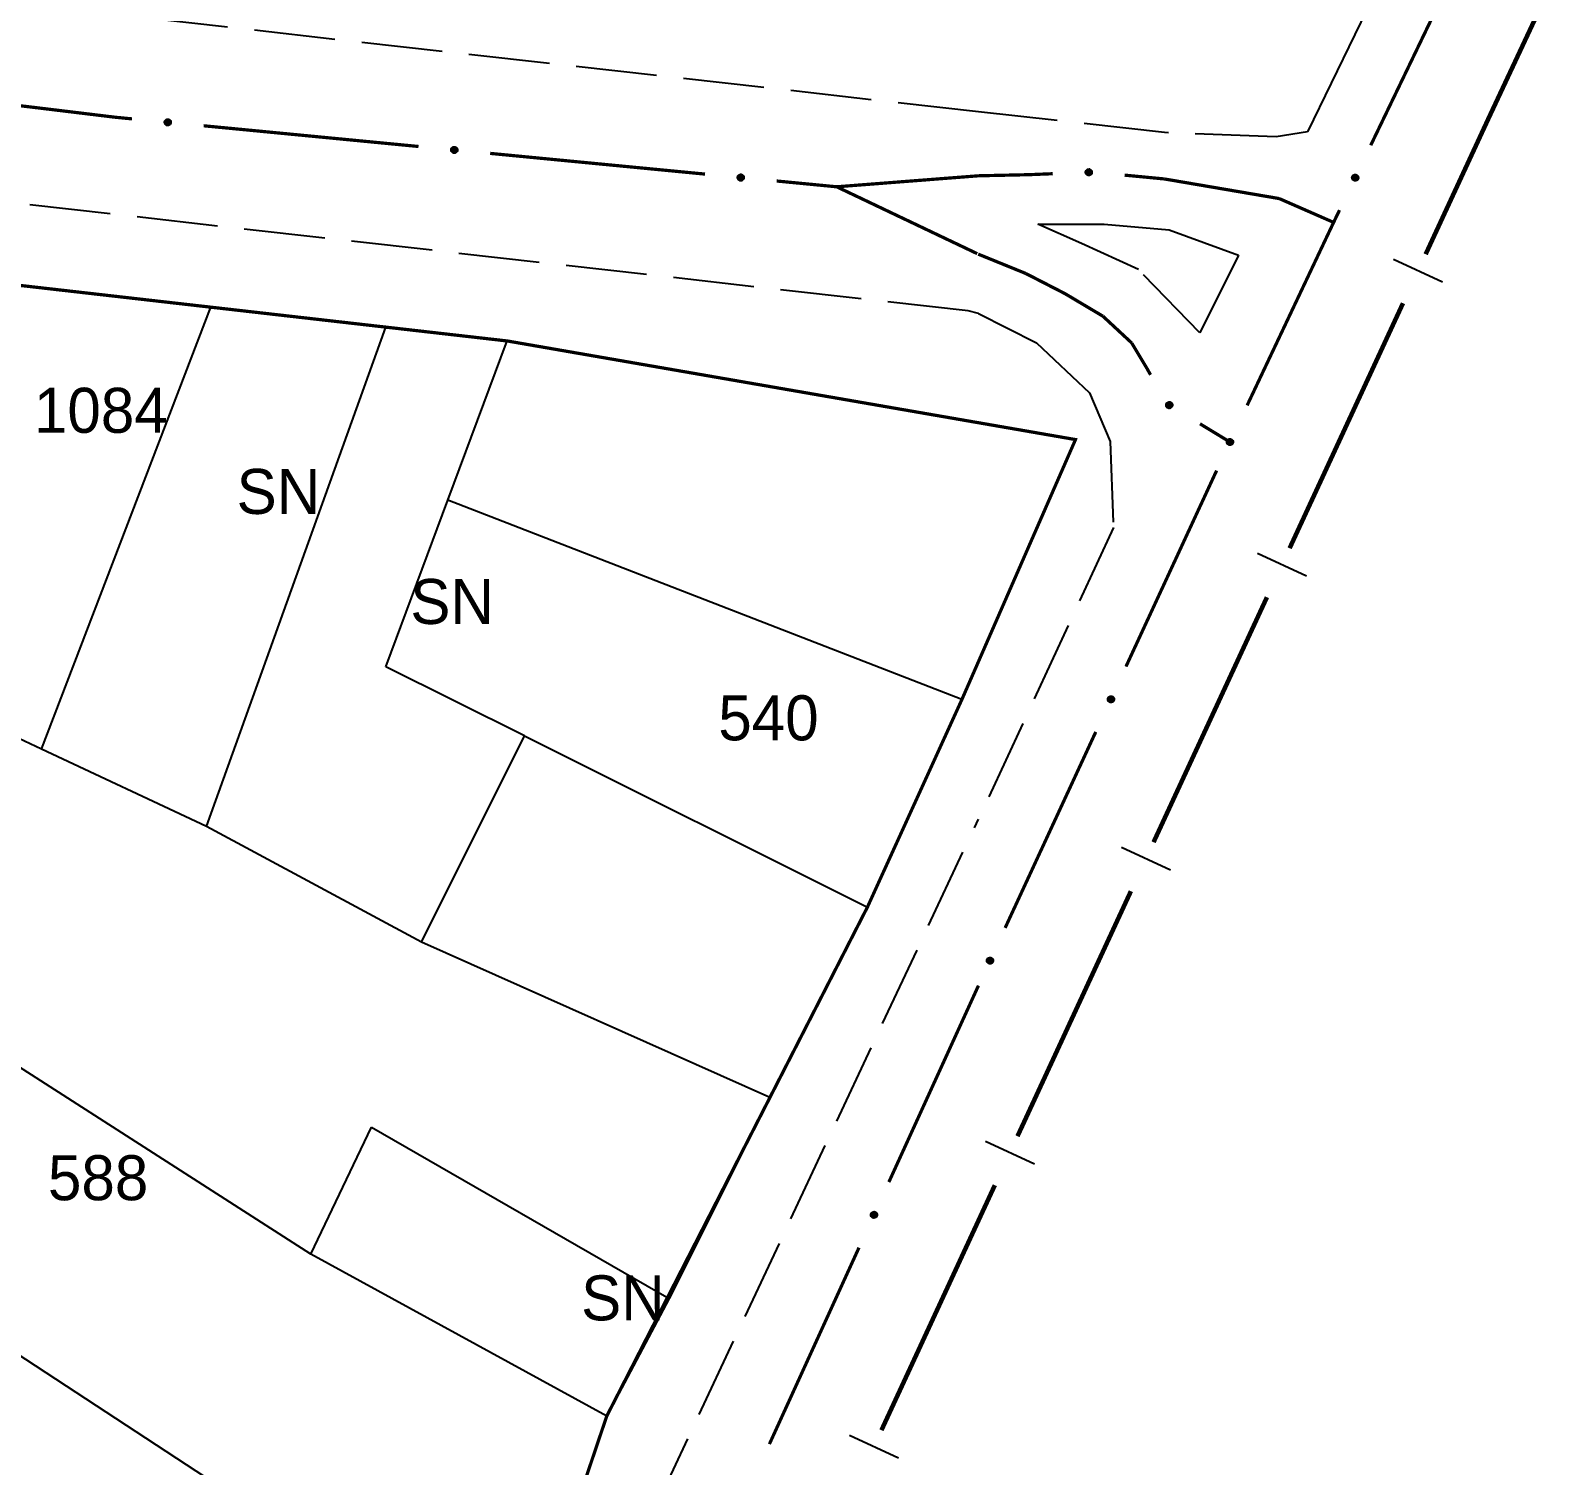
# Model space of a CAD drawing. Extents: x 203555 to 204724, y 4873703 to 4874787.
# Drawn here: x 204584.7 to 204668.7, y 4874295.7 to 4874375.5 of the extents above; entities that cross this region are included whole.
import ezdxf
from ezdxf.enums import TextEntityAlignment as Align

# ---------------------------------------------------------------- set-up
doc = ezdxf.new("R2010")
doc.units = 0
doc.header["$LTSCALE"] = 1.5
doc.header["$MEASUREMENT"] = 0
doc.linetypes.add('TRACO_11', pattern=[8, 3, -1, 3, -1])
for name, color, linetype in [('CD_MALHA_LOTES', 7, 'CONTINUOUS'), ('LM-LIM-SETORES-BAIRROS', 250, 'CONTINUOUS'), ('RU-QUADRA', 210, 'CONTINUOUS'), ('SV-EIXO-RUA-PAV', 20, 'CONTINUOUS'), ('SV-RUA-PAVIM', 7, 'CONTINUOUS'), ('Th_NmrPort', 1, 'CONTINUOUS')]:
    doc.layers.add(name, color=color, linetype=linetype)

msp = doc.modelspace()

# ---------------------------------------------------------------- linework, layer by layer
at = {"layer": 'CD_MALHA_LOTES', "linetype": 'Continuous', "flags": 128}
for points in [[(204579.610537, 4874361.829512), (204594.736095, 4874360.105612)], [(204585.325279, 4874335.552909), (204594.736095, 4874360.105612)], [(204594.736095, 4874360.105612), (204604.451168, 4874358.998359)], [(204594.493709, 4874331.250489), (204604.451168, 4874358.998359)], [(204604.451168, 4874358.998359), (204611.212066, 4874358.227801)], [(204607.913049, 4874349.387505), (204611.212066, 4874358.227801)], [(204611.212066, 4874358.227801), (204642.795384, 4874352.750316)], [(204642.795384, 4874352.750316), (204636.480529, 4874338.310094)], [(204604.456868, 4874340.126065), (204607.913049, 4874349.387505)], [(204636.480529, 4874338.310094), (204607.913049, 4874349.387505)], [(204585.325279, 4874335.552909), (204572.380229, 4874341.627562)], [(204612.161064, 4874336.283555), (204604.456868, 4874340.126065)], [(204636.480529, 4874338.310094), (204631.228697, 4874326.773468)], [(204606.440553, 4874324.833056), (204612.161064, 4874336.283555)], [(204612.161064, 4874336.283555), (204631.228697, 4874326.773468)], [(204594.493709, 4874331.250489), (204585.325279, 4874335.552909)], [(204606.440553, 4874324.833056), (204594.493709, 4874331.250489)], [(204600.28006, 4874307.488127), (204567.771469, 4874328.342695)], [(204631.228697, 4874326.773468), (204625.808576, 4874316.195547)], [(204625.808576, 4874316.195547), (204606.440553, 4874324.833056)], [(204625.808576, 4874316.195547), (204620.214574, 4874305.034649)], [(204600.28006, 4874307.488127), (204603.653593, 4874314.541878)], [(204603.653593, 4874314.541878), (204620.214574, 4874305.034649)], [(204616.739297, 4874298.49592), (204600.28006, 4874307.488127)], [(204620.214574, 4874305.034649), (204616.739297, 4874298.49592)], [(204582.743525, 4874302.741443), (204611.760901, 4874283.744483)], [(204616.739297, 4874298.49592), (204611.760901, 4874283.744483)]]:
    msp.add_lwpolyline(points, dxfattribs=at)
at = {"layer": 'LM-LIM-SETORES-BAIRROS', "const_width": 0.25}
for points in [[(204668.588599, 4874376.646918), (204666.043548, 4874371.213437)], [(204665.742856, 4874370.571483), (204662.259357, 4874363.047668)], [(204666.043548, 4874371.213437), (204665.742856, 4874370.571483)], [(204660.998911, 4874360.325302), (204654.696683, 4874346.713472)], [(204653.436238, 4874343.991106), (204647.13401, 4874330.379276)], [(204645.873564, 4874327.65691), (204639.571336, 4874314.04508)], [(204638.31089, 4874311.322714), (204637.470593, 4874309.507803)], [(204637.401537, 4874309.358653), (204632.008662, 4874297.710884)], [(204637.470593, 4874309.507803), (204637.401537, 4874309.358653)]]:
    msp.add_lwpolyline(points, dxfattribs=at)
at = {"layer": 'LM-LIM-SETORES-BAIRROS'}
for points in [[(204660.478026, 4874362.770436), (204663.200392, 4874361.50999)], [(204652.915352, 4874346.43624), (204655.637718, 4874345.175794)], [(204645.352678, 4874330.102044), (204648.075044, 4874328.841598)], [(204637.790004, 4874313.767847), (204640.51237, 4874312.507402)], [(204630.22733, 4874297.433651), (204632.949696, 4874296.173206)]]:
    msp.add_lwpolyline(points, dxfattribs=at)
at = {"layer": 'RU-QUADRA', "linetype": 'Continuous', "const_width": 0.18, "flags": 128}
msp.add_lwpolyline([(204579.610537, 4874361.829512), (204590.348219, 4874360.60571), (204594.736095, 4874360.105612), (204604.451168, 4874358.998359), (204611.212066, 4874358.227801), (204637.400021, 4874353.686033), (204642.795384, 4874352.750316), (204637.399829, 4874340.412263), (204636.480529, 4874338.310094), (204631.228697, 4874326.773468), (204625.808576, 4874316.195547), (204616.739297, 4874298.49592), (204611.760901, 4874283.744483), (204607.620571, 4874273.922979), (204602.527922, 4874261.842426), (204571.736879, 4874286.10496)], dxfattribs=at)
at = {"layer": 'SV-EIXO-RUA-PAV', "const_width": 0.18}
for points in [[(204664.413687, 4874379.911826), (204659.206368, 4874369.100543)], [(204578.434197, 4874371.988265), (204589.354502, 4874370.666546)], [(204589.354502, 4874370.666546), (204589.443451, 4874370.655781)], [(204589.443451, 4874370.655781), (204590.349657, 4874370.56848)], [(204594.331224, 4874370.184908), (204606.275923, 4874369.034191)], [(204610.25749, 4874368.650619), (204622.20219, 4874367.499902)], [(204629.520587, 4874366.794871), (204636.499641, 4874367.335983)], [(204636.499641, 4874367.335983), (204637.396893, 4874367.405549)], [(204637.534352, 4874367.408582), (204637.396893, 4874367.405549)], [(204640.211092, 4874367.467741), (204637.534352, 4874367.408582)], [(204640.53343, 4874367.480908), (204640.211092, 4874367.467741)], [(204641.532596, 4874367.52173), (204640.53343, 4874367.480908)], [(204647.735015, 4874367.230387), (204645.522621, 4874367.442535)], [(204648.501389, 4874367.09958), (204647.735015, 4874367.230387)], [(204626.183756, 4874367.11633), (204629.169931, 4874366.828651)], [(204629.169931, 4874366.828651), (204629.520587, 4874366.794871)], [(204629.520587, 4874366.794871), (204637.32993, 4874363.080409)], [(204654.117087, 4874366.141066), (204648.501389, 4874367.09958)], [(204654.394763, 4874366.019583), (204654.117087, 4874366.141066)], [(204657.143235, 4874364.817127), (204654.394763, 4874366.019583)], [(204657.143235, 4874364.817127), (204652.335917, 4874354.650832)], [(204657.470595, 4874365.496782), (204657.143235, 4874364.817127)], [(204637.386507, 4874363.053499), (204639.239231, 4874362.300231)], [(204639.239231, 4874362.300231), (204640.026587, 4874361.980113)], [(204640.026587, 4874361.980113), (204641.939049, 4874360.997651)], [(204641.939049, 4874360.997651), (204642.208516, 4874360.859221)], [(204642.208516, 4874360.859221), (204643.667196, 4874359.991898)], [(204643.667196, 4874359.991898), (204644.319007, 4874359.604335)], [(204644.319007, 4874359.604335), (204645.228896, 4874358.759438)], [(204645.228896, 4874358.759438), (204645.916135, 4874358.121287)], [(204645.916135, 4874358.121287), (204646.462614, 4874357.210489)], [(204646.462614, 4874357.210489), (204646.77174, 4874356.69528)], [(204646.77174, 4874356.69528), (204646.966463, 4874356.346828)], [(204649.716515, 4874353.625311), (204650.57116, 4874353.106098)], [(204650.57116, 4874353.106098), (204651.374641, 4874352.617969)], [(204650.639282, 4874351.028518), (204645.60061, 4874340.137615)], [(204643.921053, 4874336.507314), (204638.88238, 4874325.61641)], [(204637.39988, 4874322.412041), (204632.419711, 4874311.494261)], [(204630.759655, 4874307.855001), (204625.779486, 4874296.937221)]]:
    msp.add_lwpolyline(points, dxfattribs=at)
at = {"layer": 'SV-EIXO-RUA-PAV'}
for points in [[(204592.207978, 4874370.500045), (204592.245274, 4874370.531684), (204592.283798, 4874370.55125), (204592.320625, 4874370.558321), (204592.354798, 4874370.556084), (204592.389501, 4874370.549858), (204592.423104, 4874370.535861), (204592.456958, 4874370.512065), (204592.488959, 4874370.474875), (204592.506409, 4874370.434094), (204592.515273, 4874370.398359), (204592.514992, 4874370.362591), (204592.508378, 4874370.32898), (204592.492685, 4874370.294557), (204592.468235, 4874370.260484), (204592.43006, 4874370.229211), (204592.392161, 4874370.210288), (204592.35636, 4874370.204384), (204592.320403, 4874370.204894), (204592.28505, 4874370.211675), (204592.252145, 4874370.225605), (204592.217883, 4874370.250284), (204592.187516, 4874370.288372), (204592.168211, 4874370.325956), (204592.161805, 4874370.361665), (204592.163105, 4874370.397053), (204592.168927, 4874370.431936), (204592.18159, 4874370.4663), (204592.207978, 4874370.500045)], [(204608.134244, 4874368.965756), (204608.17154, 4874368.997396), (204608.210064, 4874369.016962), (204608.246892, 4874369.024033), (204608.281065, 4874369.021795), (204608.315767, 4874369.015569), (204608.34937, 4874369.001572), (204608.383224, 4874368.977776), (204608.415225, 4874368.940586), (204608.432675, 4874368.899805), (204608.441539, 4874368.86407), (204608.441258, 4874368.828302), (204608.434645, 4874368.794692), (204608.418951, 4874368.760268), (204608.394501, 4874368.726195), (204608.356327, 4874368.694922), (204608.318427, 4874368.675999), (204608.282626, 4874368.670095), (204608.246669, 4874368.670605), (204608.211317, 4874368.677387), (204608.178411, 4874368.691316), (204608.14415, 4874368.715995), (204608.113782, 4874368.754083), (204608.094477, 4874368.791667), (204608.088072, 4874368.827376), (204608.089371, 4874368.862765), (204608.095193, 4874368.897647), (204608.107857, 4874368.932011), (204608.134244, 4874368.965756)], [(204624.06051, 4874367.431468), (204624.097806, 4874367.463107), (204624.13633, 4874367.482673), (204624.173158, 4874367.489744), (204624.207331, 4874367.487507), (204624.242034, 4874367.48128), (204624.275636, 4874367.467284), (204624.30949, 4874367.443487), (204624.341492, 4874367.406297), (204624.358941, 4874367.365516), (204624.367806, 4874367.329781), (204624.367524, 4874367.294014), (204624.360911, 4874367.260403), (204624.345218, 4874367.225979), (204624.320768, 4874367.191907), (204624.282593, 4874367.160633), (204624.244694, 4874367.14171), (204624.208892, 4874367.135806), (204624.172936, 4874367.136317), (204624.137583, 4874367.143098), (204624.104677, 4874367.157028), (204624.070416, 4874367.181707), (204624.040048, 4874367.219794), (204624.020743, 4874367.257379), (204624.014338, 4874367.293087), (204624.015638, 4874367.328476), (204624.021459, 4874367.363358), (204624.034123, 4874367.397722), (204624.06051, 4874367.431468)], [(204643.678984, 4874367.499251), (204643.646354, 4874367.462819), (204643.61086, 4874367.438179), (204643.575341, 4874367.426149), (204643.541183, 4874367.423703), (204643.505955, 4874367.425136), (204643.470757, 4874367.434417), (204643.433972, 4874367.453371), (204643.397196, 4874367.485847), (204643.374345, 4874367.523866), (204643.360688, 4874367.558057), (204643.356086, 4874367.593528), (204643.358051, 4874367.627727), (204643.368901, 4874367.66397), (204643.388473, 4874367.70106), (204643.422024, 4874367.73725), (204643.456987, 4874367.761167), (204643.491647, 4874367.771901), (204643.527337, 4874367.776301), (204643.563285, 4874367.774407), (204643.597783, 4874367.765098), (204643.635092, 4874367.745324), (204643.670372, 4874367.711737), (204643.694625, 4874367.677138), (204643.705843, 4874367.642637), (204643.709384, 4874367.607402), (204643.708376, 4874367.572052), (204643.70052, 4874367.536281), (204643.678984, 4874367.499251)], [(204658.500007, 4874367.380342), (204658.51681, 4874367.33441), (204658.521859, 4874367.291498), (204658.515768, 4874367.254496), (204658.50186, 4874367.223201), (204658.484026, 4874367.192787), (204658.45928, 4874367.166091), (204658.425251, 4874367.142545), (204658.379294, 4874367.125366), (204658.334995, 4874367.123083), (204658.298399, 4874367.127113), (204658.264931, 4874367.139737), (204658.235676, 4874367.157557), (204658.208796, 4874367.184179), (204658.185271, 4874367.218896), (204658.169115, 4874367.265526), (204658.164454, 4874367.30763), (204658.171285, 4874367.343266), (204658.184189, 4874367.376831), (204658.202768, 4874367.407663), (204658.22721, 4874367.433728), (204658.262208, 4874367.457351), (204658.308443, 4874367.472687), (204658.350383, 4874367.477816), (204658.386106, 4874367.471487), (204658.418865, 4874367.458039), (204658.449587, 4874367.440522), (204658.477459, 4874367.416764), (204658.500007, 4874367.380342)], [(204647.941585, 4874354.832418), (204647.988928, 4874354.84469), (204648.032127, 4874354.845556), (204648.068366, 4874354.835909), (204648.098165, 4874354.819033), (204648.126707, 4874354.798335), (204648.15088, 4874354.771119), (204648.171017, 4874354.734969), (204648.183661, 4874354.687563), (204648.18164, 4874354.643251), (204648.174083, 4874354.607218), (204648.158275, 4874354.575131), (204648.137704, 4874354.547741), (204648.108602, 4874354.523567), (204648.071768, 4874354.503517), (204648.023792, 4874354.491957), (204647.981435, 4874354.491398), (204647.946629, 4874354.50165), (204647.914472, 4874354.517746), (204647.885586, 4874354.539226), (204647.862012, 4874354.566079), (204647.841892, 4874354.603202), (204647.831109, 4874354.650705), (204647.830069, 4874354.692945), (204647.83983, 4874354.727886), (204647.856389, 4874354.759188), (204647.876801, 4874354.788068), (204647.903148, 4874354.813505), (204647.941585, 4874354.832418)], [(204651.534877, 4874352.702148), (204651.552392, 4874352.656483), (204651.558107, 4874352.613655), (204651.552592, 4874352.576562), (204651.539173, 4874352.545055), (204651.521813, 4874352.514368), (204651.497485, 4874352.48729), (204651.463826, 4874352.463218), (204651.418142, 4874352.445327), (204651.373884, 4874352.442356), (204651.337229, 4874352.445817), (204651.303569, 4874352.457919), (204651.274041, 4874352.475282), (204651.24675, 4874352.501483), (204651.222688, 4874352.535831), (204651.20581, 4874352.582204), (204651.200495, 4874352.62423), (204651.206771, 4874352.659968), (204651.219152, 4874352.69373), (204651.23725, 4874352.724846), (204651.261284, 4874352.751289), (204651.295911, 4874352.775453), (204651.341902, 4874352.791505), (204651.383757, 4874352.797285), (204651.419573, 4874352.791512), (204651.452538, 4874352.778575), (204651.483528, 4874352.761538), (204651.511766, 4874352.738216), (204651.534877, 4874352.702148)], [(204644.921068, 4874338.406643), (204644.938582, 4874338.360979), (204644.944297, 4874338.318151), (204644.938783, 4874338.281058), (204644.925363, 4874338.249551), (204644.908003, 4874338.218863), (204644.883675, 4874338.191786), (204644.850017, 4874338.167714), (204644.804332, 4874338.149823), (204644.760074, 4874338.146852), (204644.723419, 4874338.150312), (204644.68976, 4874338.162414), (204644.660231, 4874338.179778), (204644.63294, 4874338.205979), (204644.608879, 4874338.240326), (204644.592, 4874338.286699), (204644.586685, 4874338.328725), (204644.592961, 4874338.364463), (204644.605342, 4874338.398225), (204644.62344, 4874338.429342), (204644.647474, 4874338.455784), (204644.682101, 4874338.479948), (204644.728092, 4874338.496001), (204644.769947, 4874338.50178), (204644.805764, 4874338.496008), (204644.838728, 4874338.483071), (204644.869719, 4874338.466033), (204644.897956, 4874338.442711), (204644.921068, 4874338.406643)], [(204638.202838, 4874323.885439), (204638.220353, 4874323.839774), (204638.226068, 4874323.796946), (204638.220553, 4874323.759853), (204638.207133, 4874323.728346), (204638.189774, 4874323.697659), (204638.165446, 4874323.670581), (204638.131787, 4874323.646509), (204638.086102, 4874323.628618), (204638.041844, 4874323.625647), (204638.00519, 4874323.629108), (204637.97153, 4874323.641209), (204637.942002, 4874323.658573), (204637.914711, 4874323.684774), (204637.890649, 4874323.719122), (204637.873771, 4874323.765495), (204637.868456, 4874323.807521), (204637.874732, 4874323.843258), (204637.887112, 4874323.87702), (204637.905211, 4874323.908137), (204637.929245, 4874323.934579), (204637.963871, 4874323.958743), (204638.009862, 4874323.974796), (204638.051718, 4874323.980575), (204638.087534, 4874323.974803), (204638.120499, 4874323.961866), (204638.151489, 4874323.944828), (204638.179726, 4874323.921506), (204638.202838, 4874323.885439)], [(204631.749465, 4874309.759668), (204631.767225, 4874309.714098), (204631.77317, 4874309.671302), (204631.767854, 4874309.63418), (204631.754603, 4874309.602601), (204631.737409, 4874309.571821), (204631.713226, 4874309.544613), (204631.679697, 4874309.520361), (204631.634109, 4874309.502225), (204631.589868, 4874309.499017), (204631.553195, 4874309.502281), (204631.519471, 4874309.514202), (204631.48985, 4874309.531407), (204631.462419, 4874309.557461), (204631.438173, 4874309.591679), (204631.421046, 4874309.637961), (204631.415506, 4874309.679958), (204631.42159, 4874309.715729), (204631.433789, 4874309.749556), (204631.451721, 4874309.78077), (204631.475612, 4874309.807341), (204631.510109, 4874309.83169), (204631.556013, 4874309.847989), (204631.597837, 4874309.853993), (204631.633684, 4874309.848413), (204631.666717, 4874309.835653), (204631.697799, 4874309.818782), (204631.726161, 4874309.795612), (204631.749465, 4874309.759668)]]:
    msp.add_lwpolyline(points, close=True, dxfattribs=at)
for points in [[(204592.161805, 4874370.361665), (204592.514992, 4874370.362591)], [(204592.163105, 4874370.397053), (204592.515273, 4874370.398359)], [(204592.165, 4874370.378681), (204592.513132, 4874370.378043)], [(204592.168211, 4874370.325956), (204592.508378, 4874370.32898)], [(204592.168389, 4874370.342712), (204592.508633, 4874370.345576)], [(204592.168927, 4874370.431936), (204592.506409, 4874370.434094)], [(204592.169891, 4874370.415222), (204592.50606, 4874370.418478)], [(204592.179927, 4874370.305959), (204592.495723, 4874370.311178)], [(204592.179953, 4874370.448524), (204592.493164, 4874370.455363)], [(204592.18159, 4874370.4663), (204592.488959, 4874370.474875)], [(204592.187516, 4874370.288372), (204592.492685, 4874370.294557)], [(204592.195449, 4874370.481302), (204592.46927, 4874370.491935)], [(204592.206668, 4874370.270483), (204592.477381, 4874370.277303)], [(204592.207978, 4874370.500045), (204592.456958, 4874370.512065)], [(204592.217883, 4874370.250284), (204592.468235, 4874370.260484)], [(204592.228993, 4874370.516454), (204592.432629, 4874370.524253)], [(204592.240724, 4874370.239785), (204592.441381, 4874370.245129)], [(204592.245274, 4874370.531684), (204592.423104, 4874370.535861)], [(204592.252145, 4874370.225605), (204592.43006, 4874370.229211)], [(204592.267186, 4874370.542933), (204592.397396, 4874370.542726)], [(204592.272978, 4874370.218857), (204592.404677, 4874370.219878)], [(204592.283798, 4874370.55125), (204592.389501, 4874370.549858)], [(204592.28505, 4874370.211675), (204592.392161, 4874370.210288)], [(204608.134244, 4874368.965756), (204608.383224, 4874368.977776)], [(204608.15526, 4874368.982165), (204608.358895, 4874368.989964)], [(204608.17154, 4874368.997396), (204608.34937, 4874369.001572)], [(204608.193453, 4874369.008644), (204608.323662, 4874369.008438)], [(204608.210064, 4874369.016962), (204608.315767, 4874369.015569)], [(204608.088072, 4874368.827376), (204608.441258, 4874368.828302)], [(204608.089371, 4874368.862765), (204608.441539, 4874368.86407)], [(204608.091266, 4874368.844392), (204608.439398, 4874368.843754)], [(204608.094477, 4874368.791667), (204608.434645, 4874368.794692)], [(204608.094655, 4874368.808423), (204608.434899, 4874368.811287)], [(204608.095193, 4874368.897647), (204608.432675, 4874368.899805)], [(204608.096157, 4874368.880933), (204608.432327, 4874368.88419)], [(204608.106194, 4874368.77167), (204608.42199, 4874368.776889)], [(204608.10622, 4874368.914235), (204608.41943, 4874368.921074)], [(204608.107857, 4874368.932011), (204608.415225, 4874368.940586)], [(204608.113782, 4874368.754083), (204608.418951, 4874368.760268)], [(204608.121715, 4874368.947013), (204608.395536, 4874368.957647)], [(204608.132934, 4874368.736194), (204608.403647, 4874368.743014)], [(204608.14415, 4874368.715995), (204608.394501, 4874368.726195)], [(204608.16699, 4874368.705496), (204608.367647, 4874368.710841)], [(204608.178411, 4874368.691316), (204608.356327, 4874368.694922)], [(204608.199245, 4874368.684568), (204608.330944, 4874368.685589)], [(204608.211317, 4874368.677387), (204608.318427, 4874368.675999)], [(204624.014338, 4874367.293087), (204624.367524, 4874367.294014)], [(204624.015638, 4874367.328476), (204624.367806, 4874367.329781)], [(204624.017532, 4874367.310103), (204624.365664, 4874367.309465)], [(204624.021459, 4874367.363358), (204624.358941, 4874367.365516)], [(204624.022423, 4874367.346645), (204624.358593, 4874367.349901)], [(204624.032486, 4874367.379946), (204624.345696, 4874367.386785)], [(204624.034123, 4874367.397722), (204624.341492, 4874367.406297)], [(204624.047981, 4874367.412724), (204624.321803, 4874367.423358)], [(204624.06051, 4874367.431468), (204624.30949, 4874367.443487)], [(204624.081526, 4874367.447876), (204624.285162, 4874367.455675)], [(204624.097806, 4874367.463107), (204624.275636, 4874367.467284)], [(204624.119719, 4874367.474355), (204624.249929, 4874367.474149)], [(204624.13633, 4874367.482673), (204624.242034, 4874367.48128)], [(204643.705843, 4874367.642637), (204643.356086, 4874367.593528)], [(204643.694625, 4874367.677138), (204643.358051, 4874367.627727)], [(204643.705, 4874367.625345), (204643.360037, 4874367.578475)], [(204643.696735, 4874367.660514), (204643.360064, 4874367.611252)], [(204643.709384, 4874367.607402), (204643.360688, 4874367.558057)], [(204643.680289, 4874367.695349), (204643.368159, 4874367.64709)], [(204643.670372, 4874367.711737), (204643.368901, 4874367.66397)], [(204643.705141, 4874367.588478), (204643.372559, 4874367.539382)], [(204643.708376, 4874367.572052), (204643.374345, 4874367.523866)], [(204643.648958, 4874367.726845), (204643.381708, 4874367.683151)], [(204643.635092, 4874367.745324), (204643.388473, 4874367.70106)], [(204643.699716, 4874367.554114), (204643.390368, 4874367.504603)], [(204643.70052, 4874367.536281), (204643.397196, 4874367.485847)], [(204643.611032, 4874367.752609), (204643.412981, 4874367.719935)], [(204643.688838, 4874367.519529), (204643.419029, 4874367.471632)], [(204643.597783, 4874367.765098), (204643.422024, 4874367.73725)], [(204643.678984, 4874367.499251), (204643.433972, 4874367.453371)], [(204643.576224, 4874367.76894), (204643.445896, 4874367.749959)], [(204643.563285, 4874367.774407), (204643.456987, 4874367.761167)], [(204643.660403, 4874367.480128), (204643.459737, 4874367.444617)], [(204643.646354, 4874367.462819), (204643.470757, 4874367.434417)], [(204643.626181, 4874367.448686), (204643.497161, 4874367.431123)], [(204643.61086, 4874367.438179), (204643.505955, 4874367.425136)], [(204658.202768, 4874367.407663), (204658.164454, 4874367.30763)], [(204658.22721, 4874367.433728), (204658.169115, 4874367.265526)], [(204658.213679, 4874367.41651), (204658.169128, 4874367.292571)], [(204658.244463, 4874367.439546), (204658.180141, 4874367.249402)], [(204658.262208, 4874367.457351), (204658.185271, 4874367.218896)], [(204658.285038, 4874367.460896), (204658.197894, 4874367.204502)], [(204658.308443, 4874367.472687), (204658.208796, 4874367.184179)], [(204658.327569, 4874367.473731), (204658.223343, 4874367.175584)], [(204658.350383, 4874367.477816), (204658.235676, 4874367.157557)], [(204658.366046, 4874367.471858), (204658.251162, 4874367.151584)], [(204658.386106, 4874367.471487), (204658.264931, 4874367.139737)], [(204658.400969, 4874367.46261), (204658.280074, 4874367.136143)], [(204658.418865, 4874367.458039), (204658.298399, 4874367.127113)], [(204658.43357, 4874367.445393), (204658.320462, 4874367.128806)], [(204658.449587, 4874367.440522), (204658.334995, 4874367.123083)], [(204658.461343, 4874367.424443), (204658.359531, 4874367.128163)], [(204658.477459, 4874367.416764), (204658.379294, 4874367.125366)], [(204658.486748, 4874367.398576), (204658.402107, 4874367.137947)], [(204658.500007, 4874367.380342), (204658.425251, 4874367.142545)], [(204658.508143, 4874367.354951), (204658.445095, 4874367.161164)], [(204658.51681, 4874367.33441), (204658.45928, 4874367.166091)], [(204658.519793, 4874367.309961), (204658.474606, 4874367.187843)], [(204658.521859, 4874367.291498), (204658.484026, 4874367.192787)], [(204624.020743, 4874367.257379), (204624.360911, 4874367.260403)], [(204624.020921, 4874367.274135), (204624.361166, 4874367.276998)], [(204624.03246, 4874367.237381), (204624.348256, 4874367.2426)], [(204624.040048, 4874367.219794), (204624.345218, 4874367.225979)], [(204624.059201, 4874367.201905), (204624.329913, 4874367.208726)], [(204624.070416, 4874367.181707), (204624.320768, 4874367.191907)], [(204624.093256, 4874367.171207), (204624.293914, 4874367.176552)], [(204624.104677, 4874367.157028), (204624.282593, 4874367.160633)], [(204624.125511, 4874367.150279), (204624.25721, 4874367.1513)], [(204624.137583, 4874367.143098), (204624.244694, 4874367.14171)], [(204647.830069, 4874354.692945), (204648.137704, 4874354.547741)], [(204647.837516, 4874354.707956), (204648.14515, 4874354.562574)], [(204647.83983, 4874354.727886), (204648.158275, 4874354.575131)], [(204647.850106, 4874354.741819), (204648.16332, 4874354.589854)], [(204647.856389, 4874354.759188), (204648.174083, 4874354.607218)], [(204647.870401, 4874354.772598), (204648.174536, 4874354.629341)], [(204647.876801, 4874354.788068), (204648.18164, 4874354.643251)], [(204647.893944, 4874354.79821), (204648.178962, 4874354.668164)], [(204647.903148, 4874354.813505), (204648.183661, 4874354.687563)], [(204647.922151, 4874354.820988), (204648.17335, 4874354.711488)], [(204647.941585, 4874354.832418), (204648.171017, 4874354.734969)], [(204647.967645, 4874354.838055), (204648.154409, 4874354.756524)], [(204647.988928, 4874354.84469), (204648.15088, 4874354.771119)], [(204648.013552, 4874354.84529), (204648.130716, 4874354.78848)], [(204648.032127, 4874354.845556), (204648.126707, 4874354.798335)], [(204647.831109, 4874354.650705), (204648.108602, 4874354.523567)], [(204647.831924, 4874354.669842), (204648.118566, 4874354.537213)], [(204647.840576, 4874354.626267), (204648.087318, 4874354.514685)], [(204647.841892, 4874354.603202), (204648.071768, 4874354.503517)], [(204647.857894, 4874354.583815), (204648.040909, 4874354.501368)], [(204647.862012, 4874354.566079), (204648.023792, 4874354.491957)], [(204647.877838, 4874354.550942), (204647.996876, 4874354.49459)], [(204647.885586, 4874354.539226), (204647.981435, 4874354.491398)], [(204651.23725, 4874352.724846), (204651.200495, 4874352.62423)], [(204651.248021, 4874352.733862), (204651.205402, 4874352.609245)], [(204651.261284, 4874352.751289), (204651.20581, 4874352.582204)], [(204651.278444, 4874352.757374), (204651.217085, 4874352.566253)], [(204651.295911, 4874352.775453), (204651.222688, 4874352.535831)], [(204651.318682, 4874352.779352), (204651.235533, 4874352.521635)], [(204651.341902, 4874352.791505), (204651.24675, 4874352.501483)], [(204651.361009, 4874352.792846), (204651.261429, 4874352.493116)], [(204651.383757, 4874352.797285), (204651.274041, 4874352.475282)], [(204651.39951, 4874352.791572), (204651.289617, 4874352.46955)], [(204651.419573, 4874352.791512), (204651.303569, 4874352.457919)], [(204651.434573, 4874352.782867), (204651.318766, 4874352.454561)], [(204651.452538, 4874352.778575), (204651.337229, 4874352.445817)], [(204651.467437, 4874352.766159), (204651.359263, 4874352.447853)], [(204651.483528, 4874352.761538), (204651.373884, 4874352.442356)], [(204651.495533, 4874352.745643), (204651.398337, 4874352.447817)], [(204651.511766, 4874352.738216), (204651.418142, 4874352.445327)], [(204651.521336, 4874352.720174), (204651.440756, 4874352.458261)], [(204651.534877, 4874352.702148), (204651.463826, 4874352.463218)], [(204651.543407, 4874352.676886), (204651.483379, 4874352.482143)], [(204651.552392, 4874352.656483), (204651.497485, 4874352.48729)], [(204651.555755, 4874352.632083), (204651.512471, 4874352.509278)], [(204651.558107, 4874352.613655), (204651.521813, 4874352.514368)], [(204644.62344, 4874338.429342), (204644.586685, 4874338.328725)], [(204644.634212, 4874338.438357), (204644.591593, 4874338.313741)], [(204644.647474, 4874338.455784), (204644.592, 4874338.286699)], [(204644.664635, 4874338.461869), (204644.603276, 4874338.270749)], [(204644.682101, 4874338.479948), (204644.608879, 4874338.240326)], [(204644.704873, 4874338.483847), (204644.621724, 4874338.22613)], [(204644.728092, 4874338.496001), (204644.63294, 4874338.205979)], [(204644.747199, 4874338.497341), (204644.64762, 4874338.197611)], [(204644.769947, 4874338.50178), (204644.660231, 4874338.179778)], [(204644.7857, 4874338.496067), (204644.675808, 4874338.174046)], [(204644.805764, 4874338.496008), (204644.68976, 4874338.162414)], [(204644.820764, 4874338.487363), (204644.704956, 4874338.159056)], [(204644.838728, 4874338.483071), (204644.723419, 4874338.150312)], [(204644.853628, 4874338.470655), (204644.745454, 4874338.152348)], [(204644.869719, 4874338.466033), (204644.760074, 4874338.146852)], [(204644.881723, 4874338.450139), (204644.784528, 4874338.152312)], [(204644.897956, 4874338.442711), (204644.804332, 4874338.149823)], [(204644.907527, 4874338.424669), (204644.826947, 4874338.162757)], [(204644.921068, 4874338.406643), (204644.850017, 4874338.167714)], [(204644.929597, 4874338.381382), (204644.869569, 4874338.186639)], [(204644.938582, 4874338.360979), (204644.883675, 4874338.191786)], [(204644.941946, 4874338.336578), (204644.898661, 4874338.213773)], [(204644.944297, 4874338.318151), (204644.908003, 4874338.218863)], [(204637.905211, 4874323.908137), (204637.868456, 4874323.807521)], [(204637.915982, 4874323.917152), (204637.873363, 4874323.792536)], [(204637.929245, 4874323.934579), (204637.873771, 4874323.765495)], [(204637.946405, 4874323.940664), (204637.885046, 4874323.749544)], [(204637.963871, 4874323.958743), (204637.890649, 4874323.719122)], [(204637.986643, 4874323.962642), (204637.903494, 4874323.704925)], [(204638.009862, 4874323.974796), (204637.914711, 4874323.684774)], [(204638.02897, 4874323.976137), (204637.92939, 4874323.676406)], [(204638.051718, 4874323.980575), (204637.942002, 4874323.658573)], [(204638.067471, 4874323.974862), (204637.957578, 4874323.652841)], [(204638.087534, 4874323.974803), (204637.97153, 4874323.641209)], [(204638.102534, 4874323.966158), (204637.986727, 4874323.637852)], [(204638.120499, 4874323.961866), (204638.00519, 4874323.629108)], [(204638.135398, 4874323.94945), (204638.027224, 4874323.631143)], [(204638.151489, 4874323.944828), (204638.041844, 4874323.625647)], [(204638.163493, 4874323.928934), (204638.066298, 4874323.631108)], [(204638.179726, 4874323.921506), (204638.086102, 4874323.628618)], [(204638.189297, 4874323.903465), (204638.108717, 4874323.641552)], [(204638.202838, 4874323.885439), (204638.131787, 4874323.646509)], [(204638.211367, 4874323.860177), (204638.151339, 4874323.665434)], [(204638.220353, 4874323.839774), (204638.165446, 4874323.670581)], [(204638.223716, 4874323.815374), (204638.180431, 4874323.692568)], [(204638.226068, 4874323.796946), (204638.189774, 4874323.697659)], [(204631.451721, 4874309.78077), (204631.415506, 4874309.679958)], [(204631.462444, 4874309.789843), (204631.420494, 4874309.664999)], [(204631.475612, 4874309.807341), (204631.421046, 4874309.637961)], [(204631.49274, 4874309.813518), (204631.432407, 4874309.622071)], [(204631.510109, 4874309.83169), (204631.438173, 4874309.591679)], [(204631.532859, 4874309.835711), (204631.451094, 4874309.577552)], [(204631.556013, 4874309.847989), (204631.462419, 4874309.557461)], [(204631.575113, 4874309.849432), (204631.477143, 4874309.549172)], [(204631.597837, 4874309.853993), (204631.48985, 4874309.531407)], [(204631.61362, 4874309.848365), (204631.505457, 4874309.525758)], [(204631.633684, 4874309.848413), (204631.519471, 4874309.514202)], [(204631.64873, 4874309.839848), (204631.534686, 4874309.510926)], [(204631.666717, 4874309.835653), (204631.553195, 4874309.502281)], [(204631.681683, 4874309.823317), (204631.575218, 4874309.504435)], [(204631.697799, 4874309.818782), (204631.589868, 4874309.499017)], [(204631.709888, 4874309.802952), (204631.614292, 4874309.504609)], [(204631.726161, 4874309.795612), (204631.634109, 4874309.502225)], [(204631.735828, 4874309.777622), (204631.656654, 4874309.51528)], [(204631.749465, 4874309.759668), (204631.679697, 4874309.520361)], [(204631.75813, 4874309.734453), (204631.699148, 4874309.539391)], [(204631.767225, 4874309.714098), (204631.713226, 4874309.544613)], [(204631.770719, 4874309.689717), (204631.728094, 4874309.566681)], [(204631.77317, 4874309.671302), (204631.737409, 4874309.571821)]]:
    msp.add_lwpolyline(points, dxfattribs=at)
at = {"layer": 'SV-RUA-PAVIM', "linetype": 'TRACO_11'}
for points in [[(204637.400271, 4874370.964801, 8.367009), (204580.306855, 4874377.381215, 8.367009), (204531.569727, 4874382.847559, 8.367009), (204523.389458, 4874383.765056, 8.367009), (204493.19323, 4874387.318456, 7.352824), (204485.517913, 4874388.29036, 7.352824), (204404.534821, 4874398.545025, 6.561266), (204369.366461, 4874402.638973, 6.410059), (204329.059631, 4874407.74919, 6.410059), (204284.60255, 4874412.809153, 6.410059)], [(204637.400109, 4874359.752802, 9.01015), (204636.835996, 4874359.894552, 8.861733), (204563.107234, 4874368.230909, 8.391746), (204504.161076, 4874375.084115, 7.77334), (204502.708759, 4874375.084175, 7.798076), (204500.981296, 4874374.134141, 7.798076), (204498.653337, 4874371.683965, 7.897021), (204465.844435, 4874311.853661, 8.935942), (204405.994013, 4874199.693741, 10.607687), (204384.944468, 4874160.662737, 10.963943), (204366.601682, 4874127.214804, 11.30471), (204333.437169, 4874064.103159, 11.537051), (204310.088184, 4874021.788555, 11.405392), (204284.460676, 4873976.578433, 11.142072)], [(204655.697903, 4874369.842187, 8.960678), (204653.951757, 4874369.577294, 8.960678), (204647.74178, 4874369.802576, 8.960678), (204637.400271, 4874370.964801, 8.367009)], [(204649.698331, 4874358.676256, 9.257512), (204646.291809, 4874362.20179, 9.257512), (204643.136328, 4874363.652082, 9.257512), (204640.707121, 4874364.727303, 9.20804), (204644.387993, 4874364.72715, 9.20804), (204647.993846, 4874364.401964, 9.20804), (204651.850431, 4874363.001648, 9.257512)], [(204637.400109, 4874359.752802, 9.01015), (204640.634039, 4874358.12657, 9.01015), (204643.56457, 4874355.35114, 8.985415), (204644.717241, 4874352.650791, 8.985415), (204644.905127, 4874347.87118, 8.985415), (204637.399702, 4874331.65813, 10.098543)], [(204561.412788, 4874168.57651, 11.409562), (204573.148226, 4874193.704234, 10.098543), (204574.796252, 4874197.224146, 10.098543), (204587.839548, 4874225.082475, 10.098543), (204589.36006, 4874228.330039, 10.098543), (204603.099719, 4874257.675686, 10.098543), (204604.030712, 4874260.567222, 10.098543), (204637.399702, 4874331.65813, 10.098543)]]:
    msp.add_polyline3d(points, dxfattribs=at)
at = {"layer": 'SV-RUA-PAVIM', "linetype": 'Continuous'}
for points in [[(204663.591664, 4874386.098769, 9.080665), (204655.697903, 4874369.842187, 8.960678)], [(204651.850431, 4874363.001648, 9.257512), (204649.698331, 4874358.676256, 9.257512)]]:
    msp.add_polyline3d(points, dxfattribs=at)

# ---------------------------------------------------------------- texts
at = {"layer": 'Th_NmrPort', "color": 1}
for s, p in [('1084', (204584.897553, 4874354.375734)), ('SN', (204596.163354, 4874349.869414)), ('SN', (204605.819754, 4874343.753694)), ('540', (204622.939465, 4874337.289281)), ('588', (204585.676195, 4874311.738735)), ('SN', (204615.313927, 4874305.063054))]:
    msp.add_text(s, height=2.5, dxfattribs=at).set_placement(p, align=Align.MIDDLE_LEFT)

doc.saveas('drawing.dxf')
